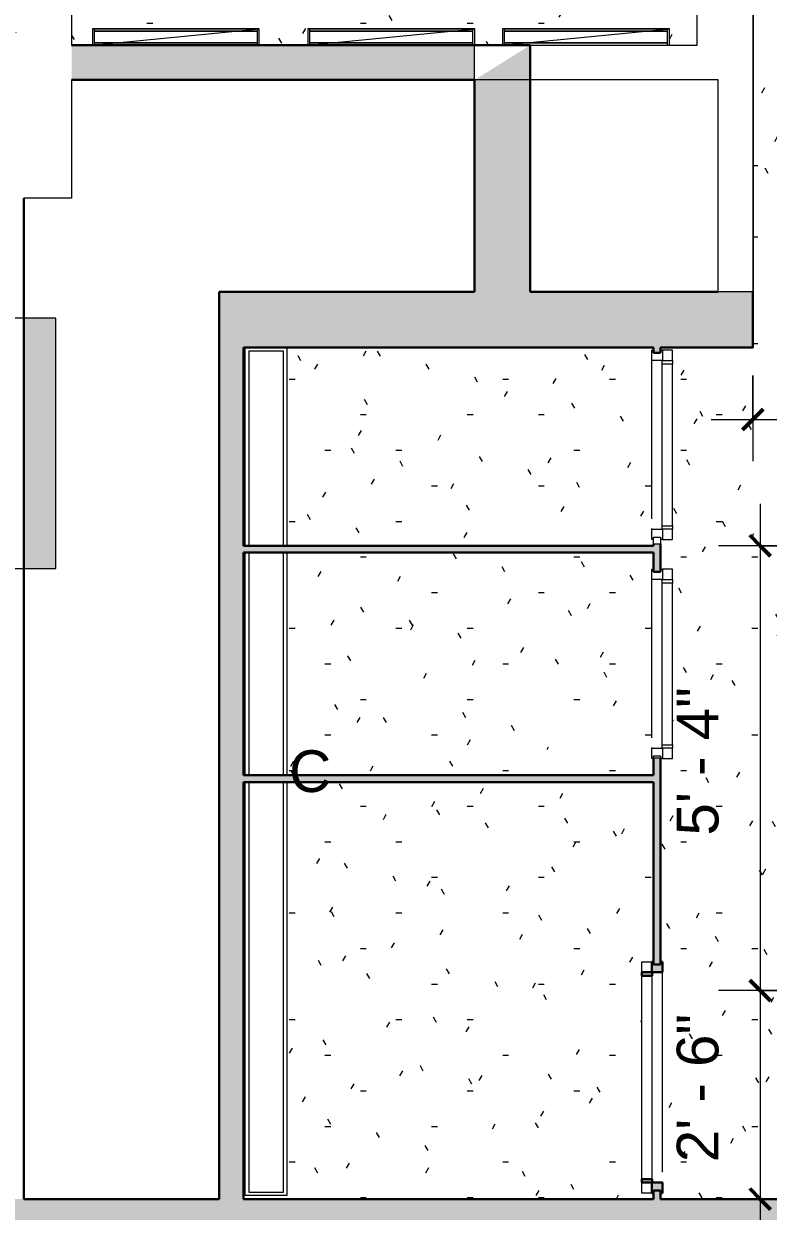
# Model space of a CAD drawing. Header units: inches. Extents: x -3744 to 107, y 238 to 2359.
# Drawn here: x -898.3 to -791.2, y 1431.6 to 1602.5 of the extents above; entities that cross this region are included whole.
import ezdxf

# ---------------------------------------------------------------- set-up
doc = ezdxf.new("R2010")
doc.units = ezdxf.units.IN
doc.header["$MEASUREMENT"] = 0
for name, color, linetype, lineweight in [('A-ANNO-DIMS', 211, 'Continuous', 9), ('A-ANNO-DIMS-64', 211, 'Continuous', 9), ('A-Bldg-Patt', 7, 'Continuous', 9), ('A-CLNG', 13, 'Continuous', 18), ('A-CLNG-PATT', 13, 'Continuous', 18), ('A-DOOR', 31, 'Continuous', 18), ('A-WALL', 113, 'Continuous', 18), ('A-Wall-Bldg', 7, 'Continuous', 9), ('A-WALL-PATT', 111, 'Continuous', 18), ('core model_dwg', 8, 'Continuous', 9), ('E-LITE-EQPM', 33, 'Continuous', 9), ('E-LITE-EQPM-IDEN', 33, 'Continuous', 9), ('I-WALL', 2, 'Continuous', 18)]:
    doc.layers.add(name, color=color, linetype=linetype, lineweight=lineweight)
doc.styles.add('Arial_1', font='arial.ttf', dxfattribs={"height": 6})
doc.styles.add('Swis721 Lt BT', font='swissl.ttf', dxfattribs={"height": 6})
doc.dimstyles.new('OTJ_-_3_32__Linear__1_2__Tolerance', dxfattribs={"dimscale": 12, "dimtxt": 6.33189, "dimasz": 0.25, "dimexe": 0.5, "dimexo": 0.333333, "dimgap": 0.333333, "dimtad": 1, "dimdec": 1, "dimrnd": 0.5, "dimzin": 3, "dimdsep": 46, "dimlunit": 4, "dimtxsty": 'Swis721 Lt BT', "dimblk1": 'OBLIQUE', "dimblk2": 'OBLIQUE', "dimsah": 1, "dimcen": 0.09, "dimdle": 0.5, "dimazin": 0, "dimtfac": 1, "dimtdec": 4, "dimtix": 1, "dimtmove": 0, "dimatfit": 3, "dimfxl": 1, "dimtvp": 1, "dimfrac": 2, "dimtolj": 1, "dimtzin": 0, "dimarcsym": 2})
pattern_1 = [(0, (0, 0), (20.48, 5.12), [0.845, -14.515, 0.845, -14.515, -81.92]), (0, (0, 0), (20.48, 5.12), [-30.72, 0.845, -29.875, 0.845, -14.515, -35.84]), (0, (0, 0), (20.48, 5.12), [-76.8, 0.845, -9.395, 0.845, -24.755]), (120, (7.68, 2.56), (-14.67405, 15.1762), [0.845, -14.515, 0.845, -14.515, -81.92]), (120, (7.68, 2.56), (-14.67405, 15.1762), [-30.72, 0.845, -29.875, 0.845, -14.515, -35.84]), (120, (7.68, 2.56), (-14.67405, 15.1762), [-76.8, 0.845, -9.395, 0.845, -24.755]), (240, (10.24, 12.8), (-5.80595, -20.2962), [0.845, -14.515, 0.845, -14.515, -81.92]), (240, (10.24, 12.8), (-5.80595, -20.2962), [-30.72, 0.845, -29.875, 0.845, -14.515, -35.84]), (240, (10.24, 12.8), (-5.80595, -20.2962), [-76.8, 0.845, -9.395, 0.845, -24.755])]

# ---------------------------------------------------------------- blocks, each defined once
blk = doc.blocks.new('Door - Single - Solid Door 4-6995120-Level 06 RCP')
at = {"layer": 'A-DOOR'}
h = blk.add_hatch(color=250, dxfattribs=at)
h.paths.add_polyline_path([(-12.63, -0.59), (-12.63, -0.86), (-11.13, -0.86), (-11.13, 0.64), (-10.63, 0.64), (-10.63, 2.14), (-11.13, 2.14), (-11.13, 0.68), (-12.63, 0.68), (-12.63, 0.41), (-12.26, 0.41), (-12.26, -0.59)], flags=0)
h.paths.add_polyline_path([(18.62, 2.14), (18.62, 0.64), (19.12, 0.64), (19.12, -0.86), (20.62, -0.86), (20.62, -0.59), (20.24, -0.59), (20.24, 0.41), (20.62, 0.41), (20.62, 0.68), (19.12, 0.68), (19.12, 2.14)], flags=0)
at = {"layer": 'A-DOOR', "lineweight": 9}
for p, q in [((-12.63, 0.68), (-12.63, 2.14)), ((-12.63, 2.14), (-11.13, 2.14)), ((-10.63, 2.14), (18.62, 2.14)), ((19.12, 2.14), (20.62, 2.14)), ((20.62, 2.14), (20.62, 0.68)), ((-10.63, 0.64), (18.62, 0.64)), ((-11.13, -0.86), (-11.01, -0.86)), ((-9.63, -0.86), (19.12, -0.86))]:
    blk.add_line(p, q, dxfattribs=at)
at = {"layer": 'A-DOOR', "color": 8, "lineweight": 30}
for p, q in [((-11.13, 2.14), (-11.13, 0.68)), ((-10.63, 2.14), (-11.13, 2.14)), ((-10.63, 0.64), (-10.63, 2.14)), ((18.62, 2.14), (18.62, 0.64)), ((19.12, 2.14), (18.62, 2.14)), ((19.12, 0.68), (19.12, 2.14)), ((-11.13, 0.68), (-12.63, 0.68)), ((-12.63, 0.68), (-12.63, 0.41)), ((-11.13, 0.64), (-10.63, 0.64)), ((-11.13, -0.86), (-11.13, 0.64)), ((18.62, 0.64), (19.12, 0.64)), ((20.62, 0.68), (19.12, 0.68)), ((19.12, 0.64), (19.12, -0.86)), ((20.62, 0.41), (20.62, 0.68)), ((-12.63, -0.59), (-12.63, -0.86)), ((-12.63, -0.86), (-11.13, -0.86)), ((19.12, -0.86), (20.62, -0.86)), ((20.62, -0.86), (20.62, -0.59))]:
    blk.add_line(p, q, dxfattribs=at)
blk = doc.blocks.new('Door - Single - Solid Door 2-6995626-Level 06 RCP')
at = {"layer": 'A-DOOR', "lineweight": 9}
for p, q in [((-9.63, 0.59), (-9.63, 0.86)), ((-9.63, 0.86), (-8.13, 0.86)), ((-8.13, 0.86), (-8.01, 0.86)), ((-8.13, 0.86), (-8.13, -0.64)), ((-6.63, 0.86), (16.12, 0.86)), ((16.12, -0.64), (16.12, 0.86)), ((16.12, 0.86), (17.62, 0.86)), ((17.62, 0.86), (17.62, 0.59)), ((-9.63, -0.68), (-9.63, -0.41)), ((-9.63, -0.68), (-9.63, -2.14)), ((-8.13, -0.68), (-9.63, -0.68)), ((-8.13, -0.64), (-7.63, -0.64)), ((-8.13, -2.14), (-8.13, -0.68)), ((-7.63, -0.64), (15.62, -0.64)), ((-7.63, -0.64), (-7.63, -2.14)), ((15.62, -2.14), (15.62, -0.64)), ((15.62, -0.64), (16.12, -0.64)), ((17.62, -0.68), (16.12, -0.68)), ((16.12, -0.68), (16.12, -2.14)), ((17.62, -0.41), (17.62, -0.68)), ((17.62, -2.14), (17.62, -0.68)), ((-9.63, -2.14), (-8.13, -2.14)), ((-7.63, -2.14), (-8.13, -2.14)), ((-7.63, -2.14), (15.62, -2.14)), ((16.12, -2.14), (15.62, -2.14)), ((16.12, -2.14), (17.62, -2.14))]:
    blk.add_line(p, q, dxfattribs=at)
blk = doc.blocks.new('Ceiling Light - Linear Box - 1_x4__1 Lamp_ - 120V 3-7155914-Level 06 RCP')
at = {"layer": 'E-LITE-EQPM'}
for p, q in [((-61, -3), (-61, 3)), ((-61, 3), (-1.5, 3)), ((-61, -3), (-61, 3)), ((-61, 3), (-1.5, 3)), ((-1.5, 2.5), (-60.5, 2.5)), ((-60.5, 2.5), (-60.5, -2.5)), ((-0.5, 3), (31.5, 3)), ((-0.5, 3), (31.5, 3)), ((31.5, 2.5), (-0.5, 2.5)), ((32.5, 3), (61, 3)), ((32.5, 3), (61, 3)), ((60.5, 2.5), (32.5, 2.5)), ((60.5, -2.5), (60.5, 2.5)), ((-1.5, -3), (-61, -3)), ((-1.5, -3), (-61, -3)), ((-60.5, -2.5), (-1.5, -2.5)), ((-0.5, -2.5), (31.5, -2.5)), ((31.5, -3), (-0.5, -3)), ((31.5, -3), (-0.5, -3)), ((32.5, -2.5), (60.5, -2.5)), ((61, -3), (32.5, -3)), ((61, -3), (32.5, -3))]:
    blk.add_line(p, q, dxfattribs=at)
blk = doc.blocks.new('RECESSED_Cooper_NeoRay_Straight_Narrow_22DR - Recessed_Cooper_NeoRay_Straight_Narrow_22DR 2-7167834-Level 06 RCP')
at = {"layer": 'E-LITE-EQPM'}
for p, q in [((1.19, 12), (-1.19, -12)), ((-1.19, -12), (-1.19, 12)), ((-1.19, 12), (1.19, 12)), ((-1.19, 11.75), (-0.84, 11.75)), ((-1.19, 11.75), (-1.19, -11.75)), ((-0.84, 11.75), (0.84, 11.75)), ((-0.84, 11.75), (-0.84, -11.75)), ((-0.84, -11.75), (-0.84, 11.75)), ((0.84, -11.75), (0.84, 11.75)), ((0.84, 11.75), (1.19, 11.75)), ((0.84, 11.75), (0.84, -11.75)), ((-0.84, -11.75), (-1.19, -11.75)), ((0.84, -11.75), (-0.84, -11.75)), ((1.19, -11.75), (0.84, -11.75)), ((1.19, -12), (-1.19, -12))]:
    blk.add_line(p, q, dxfattribs=at)
blk = doc.blocks.new('core model_dwg_1300 Eye - 5th Floor-6996771-Level 06 RCP')
at = {"layer": 'A-Bldg-Patt'}
h = blk.add_hatch(color=256, dxfattribs=at)
h.paths.add_polyline_path([(-901.83, 1524.13), (-901.83, 1560.13), (-905.97, 1560.13), (-905.97, 1524.13)], flags=0)
h.paths.add_polyline_path([(-893.72, 1524.13), (-893.72, 1560.13), (-898.33, 1560.13), (-898.33, 1524.13)], flags=0)
at = {"layer": 'A-Wall-Bldg', "flags": 128}
blk.add_lwpolyline([(-893.72, 1560.13), (-905.97, 1560.13), (-905.97, 1524.13), (-893.72, 1524.13)], close=True, dxfattribs=at)
blk = doc.blocks.new('core model_dwg-6996768-Level 06 RCP')
blk.add_blockref('core model_dwg_1300 Eye - 5th Floor-6996771-Level 06 RCP', (0, 0))
blk = doc.blocks.new('DIMBLOCK28-Level 06 RCP')
at = {"layer": 'A-ANNO-DIMS-64'}
for p, q in [((-772.46, 1572.46), (-772.46, 1539.56)), ((-772.46, 1545.56), (-772.46, 1572.46)), ((-793.46, 1551.9), (-793.46, 1539.56)), ((-793.46, 1545.56), (-793.46, 1551.9)), ((-799.46, 1545.56), (-772.46, 1545.56))]:
    blk.add_line(p, q, dxfattribs=at)
at = {"layer": 'A-ANNO-DIMS-64', "lineweight": 50}
for p, q in [((-793.46, 1545.56), (-791.96, 1547.06)), ((-772.46, 1545.56), (-770.96, 1547.06)), ((-793.46, 1545.56), (-794.96, 1544.06)), ((-772.46, 1545.56), (-773.96, 1544.06))]:
    blk.add_line(p, q, dxfattribs=at)
at = {"layer": 'A-ANNO-DIMS-64', "color": 0, "insert": (-788.64, 1557.57), "char_height": 6, "width": 13.6286, "attachment_point": 1, "line_spacing_factor": 1.005062, "style": 'Swis721 Lt BT'}
blk.add_mtext('EQ', dxfattribs=at)
blk = doc.blocks.new('_Oblique')
at = {"color": 0, "linetype": 'ByBlock', "lineweight": -2}
blk.add_line((-0.5, -0.5), (0.5, 0.5), dxfattribs=at)
blk = doc.blocks.new('DIMBLOCK33-Level 06 RCP')
at = {"layer": 'A-ANNO-DIMS-64'}
for p, q in [((-792.39, 1533.4), (-792.39, 1463.4)), ((-779.65, 1527.4), (-798.39, 1527.4)), ((-792.39, 1527.4), (-779.65, 1527.4)), ((-779.65, 1463.4), (-798.39, 1463.4)), ((-792.39, 1463.4), (-779.65, 1463.4))]:
    blk.add_line(p, q, dxfattribs=at)
at = {"layer": 'A-ANNO-DIMS-64', "lineweight": 50}
for p, q in [((-792.39, 1527.4), (-793.89, 1528.9)), ((-792.39, 1527.4), (-790.89, 1525.9)), ((-792.39, 1463.4), (-793.89, 1464.9)), ((-792.39, 1463.4), (-790.89, 1461.9))]:
    blk.add_line(p, q, dxfattribs=at)
at = {"layer": 'A-ANNO-DIMS-64', "color": 0, "insert": (-804.4, 1485.7), "char_height": 6, "width": 23.2772, "attachment_point": 1, "rotation": 90, "line_spacing_factor": 1.005062, "style": 'Swis721 Lt BT'}
blk.add_mtext('5\' - 4"', dxfattribs=at)
blk = doc.blocks.new('DIMBLOCK34-Level 06 RCP')
at = {"layer": 'A-ANNO-DIMS-64', "lineweight": 50}
for p, q in [((-792.39, 1463.4), (-793.89, 1464.9)), ((-792.39, 1463.4), (-790.89, 1461.9)), ((-792.39, 1433.4), (-793.89, 1434.9)), ((-792.39, 1433.4), (-790.89, 1431.9))]:
    blk.add_line(p, q, dxfattribs=at)
at = {"layer": 'A-ANNO-DIMS-64'}
for p, q in [((-779.65, 1463.4), (-798.39, 1463.4)), ((-792.39, 1463.4), (-792.39, 1427.4)), ((-792.39, 1463.4), (-779.65, 1463.4)), ((-794.27, 1433.4), (-786.39, 1433.4)), ((-792.39, 1433.4), (-794.27, 1433.4))]:
    blk.add_line(p, q, dxfattribs=at)
at = {"layer": 'A-ANNO-DIMS-64', "color": 0, "insert": (-804.4, 1438.7), "char_height": 6, "width": 23.2772, "attachment_point": 1, "rotation": 90, "line_spacing_factor": 1.005062, "style": 'Swis721 Lt BT'}
blk.add_mtext('2\' - 6"', dxfattribs=at)

msp = doc.modelspace()

# ---------------------------------------------------------------- hatches: boundary and pattern name
at = {"layer": 'A-CLNG-PATT'}
h = msp.add_hatch(dxfattribs=at)
h.set_pattern_fill('FP_1', color=256, style=0, pattern_type=2)
h.set_pattern_definition(pattern_1)
h.paths.add_polyline_path([(-999.71, 1580.9), (-968.46, 1580.9), (-968.46, 1637.9), (-973.59, 1637.9), (-973.59, 1637.63), (-975.21, 1637.63), (-975.21, 1613.63), (-976.59, 1613.63), (-976.59, 1637.63), (-999.71, 1637.63), (-999.71, 1587.65), (-975.72, 1587.65), (-975.72, 1581.65), (-999.71, 1581.65)], flags=0)
h.paths.add_polyline_path([(-1051.86, 1580.9), (-1000.71, 1580.9), (-1000.71, 1581.65), (-1059.71, 1581.65), (-1059.71, 1587.65), (-1000.71, 1587.65), (-1000.71, 1637.63), (-1000.84, 1637.63), (-1000.84, 1637.9), (-1024.59, 1637.9), (-1024.59, 1636.17), (-1059.84, 1636.17), (-1059.84, 1637.9), (-1059.96, 1637.9), (-1059.96, 1580.9)], flags=0)
h.paths.add_polyline_path([(-960.46, 1580.9), (-928.67, 1580.9), (-928.67, 1599.4), (-927.67, 1599.4), (-927.67, 1580.9), (-899.46, 1580.9), (-899.46, 1645.15), (-891.46, 1645.15), (-891.46, 1599.4), (-888.46, 1599.4), (-888.46, 1601.77), (-864.46, 1601.77), (-864.46, 1599.4), (-857.46, 1599.4), (-857.46, 1601.77), (-833.46, 1601.77), (-833.46, 1599.4), (-829.46, 1599.4), (-829.46, 1601.77), (-805.46, 1601.77), (-805.46, 1599.4), (-801.46, 1599.4), (-801.46, 1645.15), (-793.46, 1645.15), (-793.46, 1635.15), (-721.22, 1635.15), (-721.22, 1652.52), (-721.97, 1652.52), (-721.97, 1688.77), (-757.97, 1688.77), (-757.97, 1690.15), (-721.97, 1690.15), (-721.97, 1691.77), (-721.22, 1691.77), (-721.22, 1696.15), (-1059.96, 1696.15), (-1059.96, 1638.9), (-1059.84, 1638.9), (-1059.84, 1639.17), (-1058.21, 1639.17), (-1058.21, 1671.17), (-1056.84, 1671.17), (-1056.84, 1639.17), (-1024.59, 1639.17), (-1024.59, 1638.9), (-1000.84, 1638.9), (-1000.84, 1640.63), (-973.59, 1640.63), (-973.59, 1638.9), (-968.46, 1638.9), (-968.46, 1645.15), (-960.46, 1645.15), (-960.46, 1589.27)], flags=0)
h = msp.add_hatch(dxfattribs=at)
h.set_pattern_fill('FP_1', color=256, style=0, pattern_type=2)
h.set_pattern_definition(pattern_1)
h.paths.add_polyline_path([(-752.72, 1433.4), (-752.72, 1453.9), (-725.72, 1453.9), (-725.72, 1455.9), (-728.09, 1455.9), (-728.09, 1479.9), (-725.72, 1479.9), (-725.72, 1493.9), (-728.09, 1493.9), (-728.09, 1517.9), (-725.72, 1517.9), (-725.72, 1525.9), (-751.47, 1525.9), (-751.47, 1563.9), (-721.34, 1563.9), (-721.34, 1568.27), (-721.97, 1568.27), (-721.97, 1569.9), (-757.97, 1569.9), (-757.97, 1571.27), (-721.97, 1571.27), (-721.97, 1607.52), (-721.34, 1607.52), (-721.34, 1631.65), (-793.34, 1631.65), (-793.34, 1555.9), (-806.72, 1555.9), (-806.72, 1555.52), (-804.99, 1555.52), (-804.99, 1528.27), (-806.72, 1528.27), (-806.72, 1524.02), (-804.99, 1524.02), (-804.99, 1496.77), (-806.72, 1496.77), (-806.72, 1467.52), (-806.45, 1467.52), (-806.45, 1437.27), (-776.45, 1437.27), (-776.45, 1435.9), (-806.45, 1435.9), (-806.45, 1434.27), (-806.72, 1434.27), (-806.72, 1433.4), (-754.39, 1433.4)], flags=0)
h.paths.add_polyline_path([(-807.99, 1433.4), (-807.72, 1433.4), (-807.72, 1434.27), (-809.45, 1434.27), (-809.45, 1467.52), (-807.72, 1467.52), (-807.72, 1493.4), (-860.47, 1493.4), (-860.47, 1433.9), (-866.47, 1433.9), (-866.47, 1493.4), (-866.72, 1493.4), (-866.72, 1433.4), (-809.45, 1433.4)], flags=0)
h.paths.add_polyline_path([(-866.47, 1494.4), (-866.47, 1526.4), (-866.72, 1526.4), (-866.72, 1494.4), (-866.66, 1494.4)], flags=0)
h.paths.add_polyline_path([(-860.47, 1494.4), (-807.72, 1494.4), (-807.72, 1496.77), (-807.99, 1496.77), (-807.99, 1498.4), (-831.99, 1498.4), (-831.99, 1499.77), (-807.99, 1499.77), (-807.99, 1524.02), (-807.72, 1524.02), (-807.72, 1526.4), (-860.47, 1526.4), (-860.47, 1517.18)], flags=0)
h.paths.add_polyline_path([(-825.47, 1527.4), (-807.72, 1527.4), (-807.72, 1528.27), (-807.99, 1528.27), (-807.99, 1529.9), (-831.99, 1529.9), (-831.99, 1531.27), (-807.99, 1531.27), (-807.99, 1555.52), (-807.72, 1555.52), (-807.72, 1555.9), (-860.47, 1555.9), (-860.47, 1527.4), (-831.99, 1527.4)], flags=0)
h.paths.add_polyline_path([(-866.47, 1527.4), (-866.47, 1555.9), (-866.72, 1555.9), (-866.72, 1527.4)], flags=0)
at = {"layer": 'A-WALL-PATT', "lineweight": 9}
for points in [[(-891.46, 1594.4), (-833.47, 1594.4), (-833.47, 1599.4), (-891.46, 1599.4)], [(-825.47, 1563.9), (-825.47, 1599.4), (-833.47, 1594.4), (-833.47, 1563.9)], [(-870.22, 1433.4), (-866.72, 1433.4), (-866.72, 1563.9), (-870.22, 1563.9), (-870.22, 1434.74)], [(-825.27, 1555.9), (-793.46, 1555.9), (-793.46, 1563.9), (-866.72, 1563.9), (-866.72, 1555.9)], [(-865.97, 1526.4), (-807.72, 1526.4), (-807.72, 1527.4), (-866.72, 1527.4), (-866.72, 1526.4), (-866.62, 1526.4)], [(-866.72, 1493.4), (-807.72, 1493.4), (-807.72, 1494.4), (-866.72, 1494.4)], [(-756.22, 1429.9), (-752.72, 1429.9), (-752.72, 1431.34), (-750.15, 1432.39), (-752.48, 1429.9), (-749.22, 1429.9), (-749.22, 1432.78), (-747.72, 1433.4), (-1069.72, 1433.4), (-1069.72, 1429.9), (-759.08, 1429.9)]]:
    msp.add_hatch(color=7, dxfattribs=at).paths.add_polyline_path(points, flags=0)
h = msp.add_hatch(color=7, dxfattribs=at)
h.paths.add_polyline_path([(-806.72, 1433.4), (-806.72, 1434.65), (-807.72, 1434.65), (-807.72, 1433.4)], flags=0)
h.paths.add_polyline_path([(-806.72, 1467.15), (-806.72, 1496.9), (-807.72, 1496.9), (-807.72, 1467.15)], flags=0)
h.paths.add_polyline_path([(-807.72, 1523.65), (-806.72, 1523.65), (-806.72, 1527.65), (-807.72, 1527.65), (-807.72, 1526.4)], flags=0)
h.paths.add_polyline_path([(-807.72, 1555.15), (-806.72, 1555.15), (-806.72, 1555.9), (-807.72, 1555.9)], flags=0)

# ---------------------------------------------------------------- linework, layer by layer
at = {"layer": 'A-CLNG'}
for p, q in [((-793.34, 1563.9), (-793.34, 1631.65)), ((-864.46, 1601.77), (-888.46, 1601.77)), ((-888.46, 1601.77), (-888.46, 1599.4)), ((-864.46, 1599.4), (-864.46, 1601.77)), ((-833.46, 1601.77), (-857.46, 1601.77)), ((-857.46, 1601.77), (-857.46, 1599.4)), ((-833.46, 1599.4), (-833.46, 1601.77)), ((-805.46, 1601.77), (-829.46, 1601.77)), ((-829.46, 1601.77), (-829.46, 1599.4)), ((-805.46, 1599.4), (-805.46, 1601.77))]:
    msp.add_line(p, q, dxfattribs=at)
at = {"layer": 'A-WALL'}
for p, q in [((-891.46, 1645.15), (-891.46, 1599.4)), ((-801.46, 1599.4), (-801.46, 1645.15)), ((-793.46, 1631.65), (-793.46, 1599.4)), ((-891.46, 1594.4), (-891.46, 1577.4)), ((-891.46, 1577.4), (-898.33, 1577.4)), ((-793.46, 1563.9), (-798.46, 1563.9))]:
    msp.add_line(p, q, dxfattribs=at)
at = {"layer": 'A-WALL', "color": 8, "lineweight": 30}
for p, q in [((-833.47, 1599.4), (-825.47, 1599.4)), ((-825.47, 1599.4), (-825.47, 1563.9)), ((-833.47, 1563.9), (-833.47, 1594.4)), ((-866.72, 1563.9), (-833.47, 1563.9)), ((-825.47, 1563.9), (-798.46, 1563.9)), ((-793.46, 1563.9), (-793.46, 1555.9)), ((-807.72, 1555.9), (-866.72, 1555.9)), ((-793.46, 1555.9), (-806.72, 1555.9))]:
    msp.add_line(p, q, dxfattribs=at)
at = {"layer": 'A-WALL', "lineweight": 9}
for p, q in [((-793.34, 1563.9), (-793.46, 1563.9)), ((-793.34, 1555.9), (-793.34, 1563.9)), ((-793.46, 1555.9), (-793.34, 1555.9))]:
    msp.add_line(p, q, dxfattribs=at)
at = {"layer": 'I-WALL', "color": 8, "lineweight": 30}
for p, q in [((-891.46, 1599.4), (-833.47, 1599.4)), ((-833.47, 1594.4), (-891.46, 1594.4)), ((-898.33, 1577.4), (-898.33, 1433.4)), ((-870.22, 1433.4), (-870.22, 1563.9)), ((-870.22, 1563.9), (-866.72, 1563.9)), ((-866.72, 1555.9), (-866.72, 1527.4)), ((-807.72, 1555.15), (-807.72, 1555.9)), ((-806.72, 1555.15), (-807.72, 1555.15)), ((-806.72, 1555.9), (-806.72, 1555.15)), ((-866.72, 1527.4), (-807.72, 1527.4)), ((-807.72, 1527.4), (-807.72, 1527.65)), ((-806.72, 1527.65), (-806.72, 1523.65)), ((-807.72, 1526.4), (-866.72, 1526.4)), ((-866.72, 1526.4), (-866.72, 1494.4)), ((-807.72, 1523.65), (-807.72, 1526.4)), ((-806.72, 1523.65), (-807.72, 1523.65)), ((-807.72, 1494.4), (-807.72, 1496.9)), ((-806.72, 1496.9), (-806.72, 1467.15)), ((-866.72, 1494.4), (-807.72, 1494.4)), ((-807.72, 1493.4), (-866.72, 1493.4)), ((-866.72, 1493.4), (-866.72, 1433.4)), ((-807.72, 1467.15), (-807.72, 1493.4)), ((-806.72, 1467.15), (-807.72, 1467.15)), ((-898.33, 1433.4), (-870.22, 1433.4)), ((-866.72, 1433.4), (-807.72, 1433.4)), ((-807.72, 1433.4), (-807.72, 1434.65)), ((-807.72, 1434.65), (-806.72, 1434.65)), ((-806.72, 1434.65), (-806.72, 1433.4)), ((-806.72, 1433.4), (-737.22, 1433.4))]:
    msp.add_line(p, q, dxfattribs=at)
at = {"layer": 'I-WALL'}
for p, q in [((-833.47, 1594.4), (-833.47, 1599.4)), ((-825.47, 1599.4), (-801.46, 1599.4)), ((-793.46, 1599.4), (-793.46, 1563.9)), ((-798.46, 1594.4), (-833.47, 1594.4)), ((-798.46, 1563.9), (-798.46, 1594.4)), ((-807.72, 1527.65), (-807.72, 1528.65)), ((-807.72, 1528.65), (-806.72, 1528.65)), ((-806.72, 1528.65), (-806.72, 1527.65)), ((-807.72, 1496.9), (-807.72, 1497.15)), ((-807.72, 1497.15), (-806.72, 1497.15)), ((-806.72, 1497.15), (-806.72, 1496.9))]:
    msp.add_line(p, q, dxfattribs=at)
at = {"layer": 'I-WALL', "lineweight": 9}
for p, q in [((-807.72, 1527.65), (-806.72, 1527.65)), ((-807.72, 1496.9), (-806.72, 1496.9))]:
    msp.add_line(p, q, dxfattribs=at)

# ---------------------------------------------------------------- block references
at = {"layer": 'A-DOOR', "rotation": 89.99999999999993}
for name, p in [('Door - Single - Solid Door 2-6995626-Level 06 RCP', (-807.13, 1537.9)), ('Door - Single - Solid Door 2-6995626-Level 06 RCP', (-807.13, 1506.4)), ('Door - Single - Solid Door 4-6995120-Level 06 RCP', (-807.3, 1446.9))]:
    msp.add_blockref(name, p, dxfattribs=at)
at = {"layer": 'core model_dwg', "color": 7}
msp.add_blockref('core model_dwg-6996768-Level 06 RCP', (0, 0), dxfattribs=at)
at = {"layer": 'E-LITE-EQPM', "extrusion": (0, 0, -1), "rotation": 270.0000000000001}
for p in [(876.46, 1600.58), (845.46, 1600.58), (817.46, 1600.58)]:
    msp.add_blockref('RECESSED_Cooper_NeoRay_Straight_Narrow_22DR - Recessed_Cooper_NeoRay_Straight_Narrow_22DR 2-7167834-Level 06 RCP', p, dxfattribs=at)
at = {"layer": 'E-LITE-EQPM', "rotation": 89.99999999999991}
msp.add_blockref('Ceiling Light - Linear Box - 1_x4__1 Lamp_ - 120V 3-7155914-Level 06 RCP', (-863.47, 1494.9), dxfattribs=at)

# ---------------------------------------------------------------- texts
at = {"layer": 'E-LITE-EQPM-IDEN', "insert": (-860.15, 1497.96), "char_height": 6, "width": 7.474, "attachment_point": 1, "style": 'Arial_1'}
msp.add_mtext('C', dxfattribs=at)

# ---------------------------------------------------------------- dimensions: what is measured, and where the dimension line sits
at = {"layer": 'A-ANNO-DIMS'}
dim = msp.add_linear_dim(base=(-772.46, 1545.56), p1=(-793.46, 1555.9), p2=(-772.46, 1576.46), text='EQ', dimstyle='OTJ_-_3_32__Linear__1_2__Tolerance', override={"dimpost": '<>', "dimfxl": 29.389601}, dxfattribs=at)
dim.commit()
dim.dimension.update_dxf_attribs({"geometry": 'DIMBLOCK28-Level 06 RCP', "text_midpoint": (-782.96, 1552.85)})
for base, p1, p2, override, picture, middle in [((-792.39, 1463.4), (-775.65, 1527.4), (-775.65, 1463.4), {"dimpost": '<>', "dimfxl": 64}, 'DIMBLOCK33-Level 06 RCP', (-799.47, 1495.4)), ((-792.39, 1433.4), (-775.65, 1463.4), (-790.27, 1433.4), {"dimpost": '<>', "dimfxl": 33.370199}, 'DIMBLOCK34-Level 06 RCP', (-799.47, 1448.4))]:
    dim = msp.add_linear_dim(base=base, p1=p1, p2=p2, angle=90, dimstyle='OTJ_-_3_32__Linear__1_2__Tolerance', override=override, dxfattribs=at)
    dim.commit()
    dim.dimension.update_dxf_attribs({"geometry": picture, "text_midpoint": middle})

doc.saveas('drawing.dxf')
